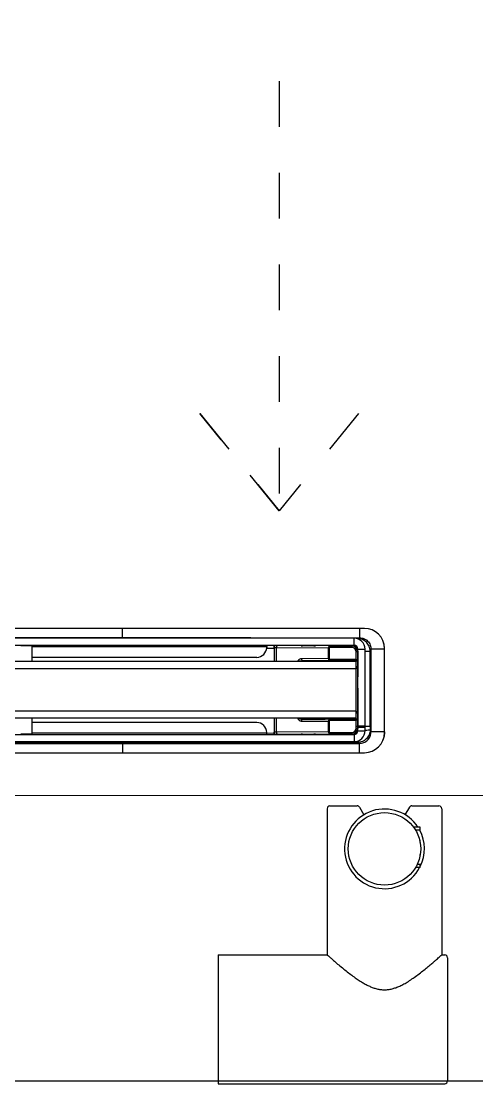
# Model space of a CAD drawing. Header units: millimetres. Extents: x 699029 to 727993, y 4486031 to 4516039.
# Drawn here: x 723927.18 to 723943.07, y 4490904.42 to 4490941.51 of the extents above; entities that cross this region are included whole.
import ezdxf

# ---------------------------------------------------------------- set-up
doc = ezdxf.new("R2010")
doc.units = ezdxf.units.MM
doc.linetypes.add('AI-Linetype-22', pattern=[3.2004, 1.6002, -1.6002])
doc.layers.add('Deko_Vitrifiye', color=135, linetype='Continuous')
doc.layers.add('Deko_Zemin Seramik5', color=155, linetype='Continuous')

# ---------------------------------------------------------------- blocks, each defined once
blk = doc.blocks.new('A$C3a43e377')
at = {"layer": 'Deko_Vitrifiye', "linetype": 'Continuous'}
for p, q in [((0, 80), (0, 1)), ((45, 80), (0, 80)), ((45, 80), (45, 42)), ((96, 42), (45, 42)), ((97, 41), (97, 31.57)), ((96.51, 30.71), (93.92, 29.15)), ((96.51, 13.29), (93.92, 14.85)), ((75.44, 9.5), (75.44, 11.19)), ((88.49, 9.5), (88.49, 11.14)), ((89.54, 9.5), (89.54, 11.85)), ((97, 12.43), (97, 3)), ((75.44, 9.5), (76.49, 9.5)), ((76.49, 9.5), (76.49, 10.61)), ((79.23, 9.5), (79.23, 9.65)), ((79.23, 9.5), (80.05, 9.5)), ((84.16, 9.5), (85.02, 9.5)), ((85.02, 9.5), (85.02, 9.72)), ((88.49, 9.5), (89.54, 9.5)), ((44, 0), (1, 0)), ((45, 2), (45, 1)), ((96, 2), (45, 2))]:
    blk.add_line(p, q, dxfattribs=at)
blk.add_circle((82, 22), 12.65, dxfattribs=at)
for centre, radius, start, end in [((96, 41), 1, 0, 90), ((82, 22), 13.91, 302.8517, 241.8522), ((96, 31.57), 1, 300.9638, 0), ((96, 12.43), 1, 0, 59.0362), ((82, 22), 13.91, 243.9761, 297.8271), ((1, 1), 1, 180, 270), ((44, 1), 1, 270, 0), ((96, 3), 1, 270, 0)]:
    blk.add_arc(centre, radius, start, end, dxfattribs=at)
at = {"layer": 'Deko_Vitrifiye', "linetype": 'Continuous', "start_tangent": (-0.664364, -0.74741), "end_tangent": (0.664364, -0.747409)}
blk.add_spline([(45, 42), (44.86, 41.84), (44.39, 41.31), (43.6, 40.41), (42.49, 39.13), (41.12, 37.51), (39.71, 35.78), (38.44, 34.15), (37.29, 32.61), (36.27, 31.12), (35.37, 29.71), (34.62, 28.38), (34.02, 27.15), (33.53, 25.94), (33.15, 24.68), (32.9, 23.35), (32.81, 21.99), (32.9, 20.65), (33.14, 19.34), (33.54, 18.04), (34.1, 16.68), (34.83, 15.23), (35.75, 13.67), (36.85, 12.02), (38.07, 10.33), (39.37, 8.65), (40.64, 7.07), (41.77, 5.71), (42.67, 4.66), (43.37, 3.86), (43.92, 3.22), (44.38, 2.71), (44.72, 2.32), (44.93, 2.08), (45, 2)], degree=3, dxfattribs=at)

msp = doc.modelspace()

# ---------------------------------------------------------------- linework, layer by layer
at = {"layer": 'Deko_Zemin Seramik5'}
for p, q in [((723939.152, 4490920.316), (723900.552, 4490920.316)), ((723938.795, 4490919.974), (723900.909, 4490919.974)), ((723908.984, 4490919.996), (723930.72, 4490919.996)), ((723938.795, 4490919.724), (723938.795, 4490919.974)), ((723938.91, 4490919.961), (723938.862, 4490919.961)), ((723938.978, 4490919.989), (723938.91, 4490919.961)), ((723938.795, 4490919.724), (723900.909, 4490919.724)), ((723927.57, 4490919.709), (723927.17, 4490919.709)), ((723927.2, 4490919.724), (723927.2, 4490919.709)), ((723927.54, 4490919.709), (723927.54, 4490919.724)), ((723927.57, 4490919.159), (723927.57, 4490919.709)), ((723927.57, 4490919.678), (723935.745, 4490919.678)), ((723935.74, 4490919.629), (723936.002, 4490919.626)), ((723935.745, 4490919.678), (723935.745, 4490919.724)), ((723935.745, 4490919.678), (723935.745, 4490919.654)), ((723936.002, 4490919.646), (723936.002, 4490919.724)), ((723936.002, 4490919.646), (723936.002, 4490919.614)), ((723936.002, 4490919.646), (723936.002, 4490919.646)), ((723936.007, 4490919.614), (723936.007, 4490919.299)), ((723936.072, 4490919.716), (723936.072, 4490919.716)), ((723936.814, 4490919.716), (723936.072, 4490919.716)), ((723936.086, 4490919.658), (723936.085, 4490919.645)), ((723936.085, 4490919.645), (723937.896, 4490919.633)), ((723936.085, 4490919.159), (723936.085, 4490919.645)), ((723936.088, 4490919.671), (723936.086, 4490919.658)), ((723936.092, 4490919.683), (723936.088, 4490919.671)), ((723936.097, 4490919.694), (723936.092, 4490919.683)), ((723936.103, 4490919.703), (723936.097, 4490919.694)), ((723936.11, 4490919.709), (723936.103, 4490919.703)), ((723936.118, 4490919.713), (723936.11, 4490919.709)), ((723936.126, 4490919.715), (723936.118, 4490919.713)), ((723937.959, 4490919.703), (723936.126, 4490919.715)), ((723936.814, 4490919.724), (723936.814, 4490919.716)), ((723936.943, 4490919.718), (723936.814, 4490919.718)), ((723936.943, 4490919.724), (723936.943, 4490919.711)), ((723936.944, 4490919.71), (723936.943, 4490919.711)), ((723936.944, 4490919.71), (723936.944, 4490919.724)), ((723936.944, 4490919.71), (723936.944, 4490919.71)), ((723936.994, 4490919.724), (723936.994, 4490919.709)), ((723937.393, 4490919.709), (723936.994, 4490919.709)), ((723937.393, 4490919.709), (723937.393, 4490919.724)), ((723937.443, 4490919.724), (723937.443, 4490919.71)), ((723937.443, 4490919.71), (723937.444, 4490919.711)), ((723937.444, 4490919.711), (723937.444, 4490919.724)), ((723937.573, 4490919.718), (723937.444, 4490919.718)), ((723937.573, 4490919.716), (723937.573, 4490919.724)), ((723938.724, 4490919.716), (723937.573, 4490919.716)), ((723937.925, 4490919.633), (723937.896, 4490919.633)), ((723937.896, 4490919.262), (723937.896, 4490919.633)), ((723937.925, 4490919.633), (723937.925, 4490919.262)), ((723937.959, 4490919.653), (723937.959, 4490919.703)), ((723937.959, 4490919.703), (723938.712, 4490919.703)), ((723938.712, 4490919.653), (723937.959, 4490919.653)), ((723938.724, 4490919.716), (723938.712, 4490919.703)), ((723938.712, 4490919.703), (723938.712, 4490919.653)), ((723938.862, 4490919.242), (723938.862, 4490919.503)), ((723938.912, 4490919.503), (723938.862, 4490919.503)), ((723938.912, 4490919.503), (723938.924, 4490919.516)), ((723938.912, 4490919.503), (723938.912, 4490919.192)), ((723938.924, 4490919.516), (723938.924, 4490919.048)), ((723938.925, 4490919.594), (723939.175, 4490919.594)), ((723938.925, 4490916.909), (723938.925, 4490919.594)), ((723939.175, 4490916.909), (723939.175, 4490919.594)), ((723939.351, 4490916.912), (723939.354, 4490919.517)), ((723939.354, 4490919.517), (723939.382, 4490919.585)), ((723939.382, 4490919.585), (723939.382, 4490916.707)), ((723939.852, 4490916.676), (723939.852, 4490919.616)), ((723938.87, 4490919.159), (723900.834, 4490919.159)), ((723935.395, 4490919.305), (723927.57, 4490919.305)), ((723936.002, 4490919.298), (723936.002, 4490919.159)), ((723937.896, 4490919.262), (723936.966, 4490919.256)), ((723936.967, 4490919.242), (723936.966, 4490919.256)), ((723936.969, 4490919.229), (723936.967, 4490919.242)), ((723936.973, 4490919.217), (723936.969, 4490919.229)), ((723936.978, 4490919.206), (723936.973, 4490919.217)), ((723936.984, 4490919.198), (723936.978, 4490919.206)), ((723936.992, 4490919.191), (723936.984, 4490919.198)), ((723936.999, 4490919.187), (723936.992, 4490919.191)), ((723937.007, 4490919.186), (723936.999, 4490919.187)), ((723937.007, 4490919.186), (723937.898, 4490919.191)), ((723937.786, 4490919.186), (723937.007, 4490919.186)), ((723937.007, 4490919.184), (723937.169, 4490919.184)), ((723937.007, 4490919.184), (723937.018, 4490919.159)), ((723937.169, 4490919.184), (723937.18, 4490919.159)), ((723937.786, 4490919.186), (723937.791, 4490919.191)), ((723937.786, 4490919.166), (723937.907, 4490919.166)), ((723937.791, 4490919.191), (723937.896, 4490919.191)), ((723937.895, 4490919.191), (723937.895, 4490919.184)), ((723937.895, 4490919.184), (723937.895, 4490919.191)), ((723937.895, 4490919.184), (723937.896, 4490919.184)), ((723937.925, 4490919.262), (723937.896, 4490919.262)), ((723937.896, 4490919.184), (723937.896, 4490919.191)), ((723937.896, 4490919.191), (723937.896, 4490919.191)), ((723937.896, 4490919.184), (723937.946, 4490919.184)), ((723937.916, 4490919.164), (723937.915, 4490919.164)), ((723937.946, 4490919.164), (723937.916, 4490919.164)), ((723937.946, 4490919.184), (723937.946, 4490919.192)), ((723937.946, 4490919.184), (723938.346, 4490919.184)), ((723937.946, 4490919.184), (723937.946, 4490919.164)), ((723938.346, 4490919.164), (723937.946, 4490919.164)), ((723937.951, 4490919.192), (723937.959, 4490919.192)), ((723937.951, 4490919.192), (723938.346, 4490919.192)), ((723937.959, 4490919.242), (723938.862, 4490919.242)), ((723937.959, 4490919.242), (723937.959, 4490919.192)), ((723938.912, 4490919.192), (723937.959, 4490919.192)), ((723938.346, 4490919.184), (723938.346, 4490919.192)), ((723938.346, 4490919.184), (723938.346, 4490919.164)), ((723938.346, 4490919.184), (723938.396, 4490919.184)), ((723938.376, 4490919.164), (723938.346, 4490919.164)), ((723938.377, 4490919.164), (723938.376, 4490919.164)), ((723938.385, 4490919.166), (723938.501, 4490919.166)), ((723938.396, 4490919.191), (723938.496, 4490919.191)), ((723938.396, 4490919.191), (723938.396, 4490919.191)), ((723938.396, 4490919.184), (723938.396, 4490919.191)), ((723938.396, 4490919.184), (723938.397, 4490919.184)), ((723938.397, 4490919.184), (723938.397, 4490919.191)), ((723938.397, 4490919.184), (723938.397, 4490919.191)), ((723938.496, 4490919.191), (723938.501, 4490919.186)), ((723938.918, 4490919.186), (723938.501, 4490919.186)), ((723938.818, 4490919.159), (723938.83, 4490919.184)), ((723938.83, 4490919.184), (723938.918, 4490919.184)), ((723938.912, 4490919.192), (723938.862, 4490919.242)), ((723938.87, 4490918.909), (723938.87, 4490919.159)), ((723938.87, 4490918.902), (723938.918, 4490919.012)), ((723938.87, 4490918.902), (723938.918, 4490919.012)), ((723938.912, 4490919.192), (723938.918, 4490919.186)), ((723938.918, 4490919.184), (723938.918, 4490919.012)), ((723938.918, 4490919.012), (723938.918, 4490918.625)), ((723938.918, 4490919.012), (723938.918, 4490919.012)), ((723938.924, 4490919.048), (723938.92, 4490919.044)), ((723938.92, 4490919.044), (723938.92, 4490919.042)), ((723938.92, 4490919.042), (723938.92, 4490918.675)), ((723938.925, 4490919.048), (723938.924, 4490919.048)), ((723938.87, 4490918.909), (723900.834, 4490918.909)), ((723938.87, 4490917.428), (723938.87, 4490918.909)), ((723938.925, 4490918.675), (723938.918, 4490918.675)), ((723938.918, 4490918.625), (723938.925, 4490918.625)), ((723938.923, 4490918.225), (723938.923, 4490917.124)), ((723938.925, 4490918.225), (723938.923, 4490918.225)), ((723938.923, 4490918.175), (723938.925, 4490918.175)), ((723938.925, 4490918.161), (723938.923, 4490918.161)), ((723938.923, 4490916.724), (723938.923, 4490918.111)), ((723938.923, 4490918.111), (723938.925, 4490918.111)), ((723938.918, 4490917.711), (723938.918, 4490917.324)), ((723938.925, 4490917.711), (723938.918, 4490917.711)), ((723938.918, 4490917.661), (723938.925, 4490917.661)), ((723938.92, 4490917.661), (723938.92, 4490917.294)), ((723938.87, 4490917.428), (723900.834, 4490917.428)), ((723938.87, 4490917.178), (723900.834, 4490917.178)), ((723927.57, 4490916.628), (723927.57, 4490917.178)), ((723936.002, 4490917.178), (723936.002, 4490917.038)), ((723936.085, 4490916.692), (723936.085, 4490917.178)), ((723936.999, 4490917.149), (723937.007, 4490917.151)), ((723937.018, 4490917.178), (723937.007, 4490917.152)), ((723937.169, 4490917.152), (723937.007, 4490917.152)), ((723937.898, 4490917.145), (723937.007, 4490917.151)), ((723937.007, 4490917.151), (723937.786, 4490917.151)), ((723937.18, 4490917.178), (723937.169, 4490917.152)), ((723937.907, 4490917.17), (723937.786, 4490917.17)), ((723937.791, 4490917.146), (723937.786, 4490917.151)), ((723937.895, 4490917.152), (723937.895, 4490917.146)), ((723937.896, 4490917.152), (723937.895, 4490917.152)), ((723937.895, 4490917.146), (723937.895, 4490917.152)), ((723937.896, 4490917.145), (723937.896, 4490917.152)), ((723937.946, 4490917.152), (723937.896, 4490917.152)), ((723937.915, 4490917.172), (723937.916, 4490917.172)), ((723937.916, 4490917.172), (723937.946, 4490917.172)), ((723937.946, 4490917.172), (723937.946, 4490917.152)), ((723937.946, 4490917.172), (723938.346, 4490917.172)), ((723937.946, 4490917.145), (723937.946, 4490917.152)), ((723938.346, 4490917.152), (723937.946, 4490917.152)), ((723938.346, 4490917.152), (723938.346, 4490917.172)), ((723938.346, 4490917.172), (723938.376, 4490917.172)), ((723938.346, 4490917.145), (723938.346, 4490917.152)), ((723938.396, 4490917.152), (723938.346, 4490917.152)), ((723938.376, 4490917.172), (723938.377, 4490917.172)), ((723938.501, 4490917.17), (723938.385, 4490917.17)), ((723938.396, 4490917.145), (723938.396, 4490917.152)), ((723938.397, 4490917.152), (723938.396, 4490917.152)), ((723938.397, 4490917.146), (723938.397, 4490917.152)), ((723938.397, 4490917.146), (723938.397, 4490917.152)), ((723938.501, 4490917.151), (723938.496, 4490917.146)), ((723938.501, 4490917.151), (723938.918, 4490917.151)), ((723938.83, 4490917.152), (723938.818, 4490917.178)), ((723938.918, 4490917.152), (723938.83, 4490917.152)), ((723938.918, 4490917.324), (723938.87, 4490917.435)), ((723938.918, 4490917.324), (723938.87, 4490917.434)), ((723938.87, 4490917.178), (723938.87, 4490917.428)), ((723938.918, 4490917.151), (723938.912, 4490917.145)), ((723938.918, 4490917.324), (723938.918, 4490917.152)), ((723938.918, 4490917.324), (723938.918, 4490917.324)), ((723938.92, 4490917.294), (723938.92, 4490917.292)), ((723938.92, 4490917.292), (723938.924, 4490917.288)), ((723938.924, 4490917.288), (723938.924, 4490916.821)), ((723938.924, 4490917.288), (723938.925, 4490917.288)), ((723935.395, 4490917.031), (723927.57, 4490917.031)), ((723936.007, 4490917.038), (723936.007, 4490916.721)), ((723936.966, 4490917.081), (723936.967, 4490917.094)), ((723936.966, 4490917.081), (723937.896, 4490917.075)), ((723936.967, 4490917.094), (723936.969, 4490917.107)), ((723936.969, 4490917.107), (723936.973, 4490917.119)), ((723936.973, 4490917.119), (723936.978, 4490917.13)), ((723936.978, 4490917.13), (723936.984, 4490917.139)), ((723936.984, 4490917.139), (723936.992, 4490917.145)), ((723936.992, 4490917.145), (723936.999, 4490917.149)), ((723937.896, 4490917.146), (723937.791, 4490917.146)), ((723937.896, 4490917.145), (723937.896, 4490917.146)), ((723937.896, 4490917.075), (723937.925, 4490917.075)), ((723937.896, 4490916.703), (723937.896, 4490917.075)), ((723937.925, 4490917.075), (723937.925, 4490916.703)), ((723937.959, 4490917.145), (723937.951, 4490917.145)), ((723938.346, 4490917.145), (723937.951, 4490917.145)), ((723937.959, 4490917.145), (723938.912, 4490917.145)), ((723937.959, 4490917.145), (723937.959, 4490917.095)), ((723938.862, 4490917.095), (723937.959, 4490917.095)), ((723938.396, 4490917.146), (723938.396, 4490917.145)), ((723938.496, 4490917.146), (723938.396, 4490917.146)), ((723938.862, 4490917.095), (723938.912, 4490917.145)), ((723938.862, 4490916.833), (723938.862, 4490917.095)), ((723938.862, 4490916.833), (723938.912, 4490916.833)), ((723938.87, 4490916.901), (723938.976, 4490916.901)), ((723938.912, 4490917.145), (723938.912, 4490916.833)), ((723938.924, 4490916.821), (723938.912, 4490916.833)), ((723938.923, 4490917.124), (723938.925, 4490917.124)), ((723938.925, 4490916.909), (723939.175, 4490916.909)), ((723938.925, 4490916.743), (723938.925, 4490916.869)), ((723938.925, 4490916.869), (723939.175, 4490916.869)), ((723938.976, 4490916.869), (723938.976, 4490916.904)), ((723939.175, 4490916.743), (723939.175, 4490916.869)), ((723939.35, 4490916.901), (723939.351, 4490916.912)), ((723939.35, 4490916.901), (723939.351, 4490916.89)), ((723939.35, 4490916.901), (723939.351, 4490916.901)), ((723939.351, 4490916.901), (723939.351, 4490916.912)), ((723939.351, 4490916.901), (723939.351, 4490916.89)), ((723939.351, 4490916.89), (723939.354, 4490916.775)), ((723900.909, 4490916.613), (723938.795, 4490916.613)), ((723927.57, 4490916.628), (723927.17, 4490916.628)), ((723927.2, 4490916.628), (723927.2, 4490916.613)), ((723927.54, 4490916.613), (723927.54, 4490916.628)), ((723935.745, 4490916.658), (723927.57, 4490916.658)), ((723935.745, 4490916.658), (723935.745, 4490916.683)), ((723935.745, 4490916.663), (723936.002, 4490916.666)), ((723935.745, 4490916.613), (723935.745, 4490916.658)), ((723936.002, 4490916.721), (723936.002, 4490916.691)), ((723936.002, 4490916.691), (723936.002, 4490916.691)), ((723936.002, 4490916.613), (723936.002, 4490916.691)), ((723936.072, 4490916.621), (723936.814, 4490916.621)), ((723936.072, 4490916.621), (723936.072, 4490916.621)), ((723937.896, 4490916.703), (723936.085, 4490916.692)), ((723936.085, 4490916.692), (723936.086, 4490916.678)), ((723936.086, 4490916.678), (723936.088, 4490916.665)), ((723936.088, 4490916.665), (723936.092, 4490916.653)), ((723936.092, 4490916.653), (723936.097, 4490916.642)), ((723936.097, 4490916.642), (723936.103, 4490916.634)), ((723936.103, 4490916.634), (723936.11, 4490916.627)), ((723936.11, 4490916.627), (723936.118, 4490916.623)), ((723936.118, 4490916.623), (723936.126, 4490916.622)), ((723936.126, 4490916.622), (723937.959, 4490916.633)), ((723936.814, 4490916.621), (723936.814, 4490916.613)), ((723936.814, 4490916.618), (723936.943, 4490916.618)), ((723936.943, 4490916.626), (723936.944, 4490916.626)), ((723936.943, 4490916.626), (723936.943, 4490916.613)), ((723936.944, 4490916.626), (723936.944, 4490916.627)), ((723936.944, 4490916.613), (723936.944, 4490916.627)), ((723936.994, 4490916.627), (723937.393, 4490916.627)), ((723936.994, 4490916.627), (723936.994, 4490916.613)), ((723937.393, 4490916.613), (723937.393, 4490916.627)), ((723937.444, 4490916.626), (723937.443, 4490916.627)), ((723937.443, 4490916.627), (723937.443, 4490916.613)), ((723937.444, 4490916.613), (723937.444, 4490916.626)), ((723937.444, 4490916.618), (723937.573, 4490916.618)), ((723937.573, 4490916.621), (723938.724, 4490916.621)), ((723937.573, 4490916.613), (723937.573, 4490916.621)), ((723937.896, 4490916.703), (723937.925, 4490916.703)), ((723937.959, 4490916.683), (723938.712, 4490916.683)), ((723937.959, 4490916.683), (723937.959, 4490916.633)), ((723938.712, 4490916.633), (723937.959, 4490916.633)), ((723938.712, 4490916.683), (723938.712, 4490916.633)), ((723938.712, 4490916.633), (723938.724, 4490916.621)), ((723938.795, 4490916.613), (723938.795, 4490916.363)), ((723938.925, 4490916.724), (723938.923, 4490916.724)), ((723938.925, 4490916.743), (723939.175, 4490916.743)), ((723939.354, 4490916.775), (723939.382, 4490916.707)), ((723900.909, 4490916.363), (723938.795, 4490916.363)), ((723908.984, 4490916.295), (723930.72, 4490916.295)), ((723938.978, 4490916.303), (723938.91, 4490916.331)), ((723900.552, 4490915.976), (723939.152, 4490915.976))]:
    msp.add_line(p, q, dxfattribs=at)
msp.add_lwpolyline([(723959.851, 4491061.895), (723959.851, 4490904.508), (723879.852, 4490904.508), (723879.852, 4491086.895)], dxfattribs=at)
msp.add_lwpolyline([(723949.851, 4491061.895), (723949.851, 4490916.483, -0.414145), (723947.851, 4490914.483), (723891.852, 4490914.468, -0.414282), (723889.851, 4490916.468), (723889.851, 4491061.895)], format="xyb", close=True, dxfattribs=at)
at = {"layer": 'Deko_Zemin Seramik5', "linetype": 'AI-Linetype-22'}
for points in [[(723936.184, 4490939.423), (723936.184, 4490924.423), (723933.417, 4490927.813)], [(723933.417, 4490927.813), (723936.184, 4490924.423)], [(723938.951, 4490927.813), (723936.184, 4490924.423)]]:
    msp.add_lwpolyline(points, dxfattribs=at)
at = {"layer": 'Deko_Zemin Seramik5'}
for centre, radius, start, end in [((723939.152, 4490919.616), 0.7, 0, 90), ((723938.795, 4490919.594), 0.38, 0, 90), ((723935.395, 4490919.654), 0.349, 269.891, 359.8906), ((723936.072, 4490919.646), 0.07, 89.9989, 179.9989), ((723938.795, 4490919.594), 0.13, 0, 90), ((723937.915, 4490919.184), 0.02, 179.9989, 269.9989), ((723937.916, 4490919.184), 0.02, 179.9989, 269.9989), ((723938.376, 4490919.184), 0.02, 270.0011, 0.0011), ((723938.377, 4490919.184), 0.02, 270.0011, 0.0011), ((723937.915, 4490917.152), 0.02, 90.0011, 180.0011), ((723937.916, 4490917.152), 0.02, 90.0011, 180.0011), ((723938.376, 4490917.152), 0.02, 359.9989, 89.9989), ((723938.377, 4490917.152), 0.02, 359.9989, 89.9989), ((723935.395, 4490916.682), 0.349, 0.1094, 90.109), ((723936.072, 4490916.691), 0.07, 180.0011, 270.0011), ((723938.795, 4490916.743), 0.13, 270, 0), ((723938.795, 4490916.743), 0.38, 270, 0), ((723939.152, 4490916.676), 0.7, 270, 0)]:
    msp.add_arc(centre, radius, start, end, dxfattribs=at)
for centre, major_axis, ratio, start_param, end_param in [((723936.072, 4490919.646), (0, -0.07), 0.999962, 3.141593, 4.712389), ((723936.202, 4490919.646), (-0.2, 0), 0.005672, 0, 0.942478), ((723936.202, 4490919.614), (-0.2, 0), 0.003491, 0, 0.224925), ((723936.202, 4490919.716), (-0.13, 0), 0.008727, 0, 0.556158), ((723936.202, 4490919.716), (-0.13, 0), 0.008727, 0.556158, 0.942478), ((723936.994, 4490919.71), (-0.05, 0), 0.008727, 0.008727, 1.570788), ((723937.393, 4490919.71), (-0.05, 0), 0.008727, 1.570796, 3.132866), ((723937.959, 4490919.633), (-0.0004, -0.07), 0.905934, 3.152379, 4.716116), ((723937.959, 4490919.633), (-0.034, 0.0002), 0.587778, 4.723176, 6.286912), ((723938.712, 4490919.503), (-0.141, -0.141), 0.999962, 2.356233, 3.926953), ((723938.712, 4490919.503), (-0.106, -0.106), 0.999924, 2.356233, 3.926953), ((723938.724, 4490919.516), (-0.141, -0.141), 0.999924, 2.356233, 3.926953), ((723936.202, 4490919.298), (-0.2, 0), 0.003491, 6.05826, 6.283185), ((723937.008, 4490919.156), (-0.138, 0), 0.217963, 4.721116, 6.283185), ((723937.019, 4490919.156), (0.0125, -0.03), 0.00806, 3.453066, 4.709044), ((723937.181, 4490919.156), (0.0125, -0.03), 0.00806, 1.567451, 2.823429), ((723937.786, 4490919.156), (0, -0.03), 0.008727, 3.150319, 4.712389), ((723937.959, 4490919.262), (0.0004, -0.07), 0.905934, 4.708662, 6.272399), ((723937.946, 4490919.191), (-0.05, 0), 0.008727, 6.060863, 6.274459), ((723937.959, 4490919.262), (0.034, 0.0002), 0.587778, 3.137866, 4.701602), ((723937.952, 4490919.262), (0.119, 0.001), 0.587778, 4.660645, 4.701602), ((723938.346, 4490919.191), (-0.05, 0), 0.008727, 3.150319, 4.712389), ((723938.501, 4490919.156), (0, -0.03), 0.008727, 1.570796, 3.132866), ((723938.817, 4490919.156), (-0.0131, -0.03), 0.008001, 3.459897, 4.715874), ((723938.918, 4490919.156), (0, -0.03), 0.008727, 2.826774, 3.132866), ((723938.918, 4490918.625), (0, -0.05), 0.008727, 3.141593, 4.712389), ((723938.918, 4490917.711), (0, -0.05), 0.008727, 4.712389, 6.283185), ((723937.008, 4490917.181), (-0.138, 0), 0.217963, 0, 1.56207), ((723937.019, 4490917.181), (-0.0125, -0.03), 0.00806, 4.715734, 5.971712), ((723937.181, 4490917.181), (-0.0125, -0.03), 0.00806, 0.318164, 1.574141), ((723937.786, 4490917.181), (0, -0.03), 0.008727, 4.712389, 6.274459), ((723938.501, 4490917.181), (0, -0.03), 0.008727, 0.008727, 1.570796), ((723938.817, 4490917.181), (0.0131, -0.03), 0.008001, 4.708904, 5.964881), ((723938.918, 4490917.181), (0, -0.03), 0.008727, 0.008727, 0.314819), ((723936.202, 4490917.038), (-0.2, 0), 0.003491, 0, 0.224925), ((723937.959, 4490917.075), (-0.0004, -0.07), 0.905934, 3.152379, 4.716116), ((723937.946, 4490917.145), (-0.05, 0), 0.008727, 0.008727, 0.222322), ((723937.959, 4490917.075), (0.034, -0.0002), 0.587778, 1.581583, 3.145319), ((723937.952, 4490917.075), (0.119, -0.001), 0.587778, 1.581583, 1.62254), ((723938.346, 4490917.145), (-0.05, 0), 0.008727, 1.570796, 3.132866), ((723938.712, 4490916.833), (-0.106, 0.106), 0.999924, 2.356233, 3.926953), ((723938.712, 4490916.833), (0.141, -0.141), 0.999962, 5.497825, 7.068545), ((723938.724, 4490916.821), (-0.141, 0.141), 0.999924, 2.356233, 3.926953), ((723938.923, 4490917.024), (-0.1, 0), 0.999962, 4.712389, 5.273014), ((723938.925, 4490917.024), (-0.1, 0), 0.999962, 4.712389, 5.294728), ((723936.202, 4490916.721), (-0.2, 0), 0.003491, 6.05826, 6.283185), ((723936.202, 4490916.691), (-0.2, 0), 0.005672, 5.340708, 6.283185), ((723936.072, 4490916.691), (0, 0.07), 0.999962, 1.570796, 3.141593), ((723936.202, 4490916.621), (-0.13, 0), 0.008727, 5.340708, 6.283185), ((723936.994, 4490916.627), (-0.05, 0), 0.008727, 4.712397, 6.274459), ((723937.393, 4490916.627), (-0.05, 0), 0.008727, 3.150319, 4.712389), ((723937.959, 4490916.703), (0.0004, -0.07), 0.905934, 4.708662, 6.272399), ((723937.959, 4490916.703), (-0.034, -0.0002), 0.587778, 6.279459, 7.843195), ((723938.925, 4490916.824), (-0.1, 0), 0.999962, 0.988457, 1.570796), ((723938.923, 4490916.824), (-0.1, 0), 0.999962, 1.010172, 1.570796)]:
    msp.add_ellipse(centre, major_axis=major_axis, ratio=ratio, start_param=start_param, end_param=end_param, dxfattribs=at)
for points, knots in [([(723930.72, 4490919.996), (723930.72, 4490920.003), (723930.72, 4490920.016), (723930.72, 4490920.091), (723930.72, 4490920.196), (723930.72, 4490920.277), (723930.72, 4490920.316)], [0, 0, 0, 0, 0.240773, 0.5, 0.759227, 1, 1, 1, 1]), ([(723938.978, 4490920.316), (723938.978, 4490920.307), (723938.978, 4490920.238), (723938.978, 4490920.128), (723938.978, 4490920.017), (723938.978, 4490919.998), (723938.978, 4490919.989)], [0, 0, 0, 0, 0.046125, 0.371812, 0.697499, 1, 1, 1, 1]), ([(723930.72, 4490919.996), (723931.637, 4490919.996), (723933.473, 4490919.995), (723936.225, 4490919.99), (723938.06, 4490919.989), (723938.978, 4490919.989)], [0, 0, 0, 0, 0.333309, 0.666691, 1, 1, 1, 1]), ([(723939.354, 4490919.517), (723939.352, 4490919.547), (723939.348, 4490919.607), (723939.311, 4490919.718), (723939.23, 4490919.838), (723939.084, 4490919.94), (723938.969, 4490919.954), (723938.91, 4490919.961)], [0, 0, 0, 0, 0.131583, 0.258869, 0.502349, 0.746602, 1, 1, 1, 1]), ([(723938.978, 4490919.989), (723939.03, 4490919.984), (723939.109, 4490919.976), (723939.204, 4490919.926), (723939.268, 4490919.875), (723939.32, 4490919.81), (723939.37, 4490919.715), (723939.377, 4490919.636), (723939.382, 4490919.585)], [0, 0, 0, 0, 0.2432, 0.372242, 0.500235, 0.628741, 0.757585, 1, 1, 1, 1]), ([(723939.852, 4490919.585), (723939.85, 4490919.636), (723939.845, 4490919.741), (723939.812, 4490919.84), (723939.795, 4490919.891)], [0, 0, 0, 0, 0.487973, 1, 1, 1, 1]), ([(723939.175, 4490919.523), (723939.196, 4490919.523), (723939.261, 4490919.522), (723939.331, 4490919.52), (723939.347, 4490919.518), (723939.354, 4490919.517)], [0, 0, 0, 0, 0.203106, 0.616225, 1, 1, 1, 1]), ([(723939.852, 4490919.585), (723939.794, 4490919.585), (723939.675, 4490919.585), (723939.521, 4490919.585), (723939.41, 4490919.585), (723939.391, 4490919.585), (723939.382, 4490919.585)], [0, 0, 0, 0, 0.240773, 0.5, 0.759227, 1, 1, 1, 1]), ([(723936.966, 4490919.256), (723936.953, 4490919.255), (723936.922, 4490919.253), (723936.88, 4490919.236), (723936.849, 4490919.21), (723936.835, 4490919.185), (723936.83, 4490919.167), (723936.83, 4490919.158), (723936.83, 4490919.156)], [0, 0, 0, 0, 0.227061, 0.547359, 0.742173, 0.87064, 0.964461, 1, 1, 1, 1]), ([(723937.946, 4490919.192), (723937.944, 4490919.192), (723937.941, 4490919.192), (723937.937, 4490919.192), (723937.934, 4490919.192), (723937.93, 4490919.192), (723937.927, 4490919.193), (723937.923, 4490919.193), (723937.919, 4490919.193), (723937.916, 4490919.193), (723937.912, 4490919.193), (723937.909, 4490919.193), (723937.907, 4490919.192), (723937.905, 4490919.192), (723937.903, 4490919.192), (723937.901, 4490919.192), (723937.899, 4490919.192), (723937.898, 4490919.191), (723937.898, 4490919.191), (723937.898, 4490919.191)], [0, 0, 0, 0, 0.088931, 0.133744, 0.178889, 0.239717, 0.301103, 0.363225, 0.425932, 0.487498, 0.549657, 0.628438, 0.676138, 0.716924, 0.791599, 0.855857, 0.916916, 0.958389, 1, 1, 1, 1]), ([(723938.923, 4490918.225), (723938.923, 4490918.224), (723938.923, 4490918.22), (723938.923, 4490918.215), (723938.923, 4490918.21), (723938.923, 4490918.206), (723938.923, 4490918.203), (723938.923, 4490918.198), (723938.923, 4490918.193), (723938.923, 4490918.189), (723938.923, 4490918.186), (723938.923, 4490918.184), (723938.923, 4490918.182), (723938.923, 4490918.18), (723938.923, 4490918.178), (723938.923, 4490918.177), (723938.923, 4490918.176), (723938.923, 4490918.176), (723938.923, 4490918.175), (723938.923, 4490918.175)], [0, 0, 0, 0, 0.069997, 0.140858, 0.193797, 0.247107, 0.30099, 0.355659, 0.461433, 0.515705, 0.570376, 0.623127, 0.676244, 0.730516, 0.785188, 0.837939, 0.891056, 0.945328, 1, 1, 1, 1]), ([(723938.923, 4490918.161), (723938.923, 4490918.161), (723938.923, 4490918.161), (723938.923, 4490918.16), (723938.923, 4490918.159), (723938.923, 4490918.158), (723938.923, 4490918.157), (723938.923, 4490918.155), (723938.923, 4490918.152), (723938.923, 4490918.15), (723938.923, 4490918.147), (723938.923, 4490918.144), (723938.923, 4490918.141), (723938.923, 4490918.136), (723938.923, 4490918.131), (723938.923, 4490918.126), (723938.923, 4490918.121), (723938.923, 4490918.116), (723938.923, 4490918.113), (723938.923, 4490918.111)], [0, 0, 0, 0, 0.052751, 0.105868, 0.160141, 0.214812, 0.267755, 0.321067, 0.374953, 0.429625, 0.482566, 0.535878, 0.589763, 0.644434, 0.75059, 0.804473, 0.859142, 0.929139, 1, 1, 1, 1]), ([(723936.83, 4490917.181), (723936.83, 4490917.178), (723936.83, 4490917.169), (723936.835, 4490917.151), (723936.849, 4490917.127), (723936.88, 4490917.1), (723936.922, 4490917.084), (723936.953, 4490917.081), (723936.966, 4490917.081)], [0, 0, 0, 0, 0.035539, 0.12936, 0.257827, 0.452641, 0.772939, 1, 1, 1, 1]), ([(723937.898, 4490917.145), (723937.898, 4490917.145), (723937.9, 4490917.145), (723937.906, 4490917.144), (723937.919, 4490917.143), (723937.933, 4490917.144), (723937.942, 4490917.144), (723937.946, 4490917.145)], [0, 0, 0, 0, 0.083349, 0.324015, 0.573987, 0.820833, 1, 1, 1, 1]), ([(723939.193, 4490916.901), (723939.225, 4490916.901), (723939.294, 4490916.901), (723939.339, 4490916.901), (723939.348, 4490916.901), (723939.35, 4490916.901)], [0, 0, 0, 0, 0.411817, 0.875121, 1, 1, 1, 1]), ([(723939.354, 4490916.775), (723939.352, 4490916.744), (723939.348, 4490916.685), (723939.311, 4490916.574), (723939.23, 4490916.454), (723939.084, 4490916.352), (723938.969, 4490916.338), (723938.91, 4490916.331)], [0, 0, 0, 0, 0.131583, 0.258869, 0.502349, 0.746602, 1, 1, 1, 1]), ([(723938.978, 4490916.303), (723939.03, 4490916.308), (723939.109, 4490916.315), (723939.204, 4490916.365), (723939.268, 4490916.417), (723939.32, 4490916.481), (723939.37, 4490916.576), (723939.377, 4490916.655), (723939.382, 4490916.707)], [0, 0, 0, 0, 0.2432, 0.372242, 0.500235, 0.628741, 0.757585, 1, 1, 1, 1]), ([(723939.175, 4490916.768), (723939.196, 4490916.768), (723939.261, 4490916.769), (723939.331, 4490916.772), (723939.347, 4490916.774), (723939.354, 4490916.775)], [0, 0, 0, 0, 0.203106, 0.616225, 1, 1, 1, 1]), ([(723939.852, 4490916.707), (723939.794, 4490916.707), (723939.675, 4490916.707), (723939.521, 4490916.707), (723939.41, 4490916.707), (723939.391, 4490916.707), (723939.382, 4490916.707)], [0, 0, 0, 0, 0.240773, 0.5, 0.759227, 1, 1, 1, 1]), ([(723939.852, 4490916.707), (723939.85, 4490916.656), (723939.846, 4490916.556), (723939.814, 4490916.461), (723939.799, 4490916.414)], [0, 0, 0, 0, 0.510669, 1, 1, 1, 1]), ([(723930.72, 4490916.336), (723930.355, 4490916.336), (723925.756, 4490916.336), (723926.922, 4490916.337), (723921.969, 4490916.337), (723909.533, 4490916.337), (723905.7, 4490916.336), (723908.984, 4490916.336)], [0, 0, 0, 0, 0.020648, 0.260324, 0.5, 0.619838, 1, 1, 1, 1]), ([(723930.719, 4490916.363), (723930.719, 4490916.361), (723930.719, 4490916.341), (723930.719, 4490916.338), (723930.719, 4490916.336)], [0, 0, 0, 0, 0.070207, 1, 1, 1, 1]), ([(723938.91, 4490916.331), (723938.713, 4490916.331), (723938.303, 4490916.331), (723937.665, 4490916.331), (723937.053, 4490916.331), (723936.501, 4490916.332), (723935.993, 4490916.332), (723935.443, 4490916.333), (723934.838, 4490916.333), (723934.231, 4490916.334), (723933.677, 4490916.334), (723933.2, 4490916.335), (723932.732, 4490916.335), (723932.257, 4490916.335), (723931.749, 4490916.336), (723931.24, 4490916.336), (723930.896, 4490916.336), (723930.72, 4490916.336)], [0, 0, 0, 0, 0.072247, 0.150112, 0.233598, 0.296378, 0.352507, 0.419655, 0.497824, 0.574062, 0.642126, 0.700446, 0.749022, 0.81343, 0.874341, 0.935189, 1, 1, 1, 1]), ([(723930.72, 4490916.295), (723931.637, 4490916.296), (723933.473, 4490916.297), (723936.225, 4490916.301), (723938.06, 4490916.302), (723938.978, 4490916.303)], [0, 0, 0, 0, 0.333309, 0.666691, 1, 1, 1, 1]), ([(723930.72, 4490916.295), (723930.72, 4490916.289), (723930.72, 4490916.276), (723930.72, 4490916.201), (723930.72, 4490916.096), (723930.72, 4490916.015), (723930.72, 4490915.976)], [0, 0, 0, 0, 0.240773, 0.5, 0.759227, 1, 1, 1, 1]), ([(723938.911, 4490916.386), (723938.911, 4490916.378), (723938.91, 4490916.341), (723938.91, 4490916.335), (723938.91, 4490916.331)], [0, 0, 0, 0, 0.237295, 1, 1, 1, 1]), ([(723938.978, 4490915.976), (723938.978, 4490915.984), (723938.978, 4490916.053), (723938.978, 4490916.163), (723938.978, 4490916.275), (723938.978, 4490916.294), (723938.978, 4490916.303)], [0, 0, 0, 0, 0.046125, 0.371812, 0.697499, 1, 1, 1, 1])]:
    msp.add_open_spline(points, degree=3, knots=knots, dxfattribs=at)

# ---------------------------------------------------------------- block references
at = {"xscale": 0.1000000000000001, "yscale": 0.1000000000000001, "zscale": 0.1000000000000001, "rotation": 90.00000000000001}
msp.add_blockref('A$C3a43e377', (723942.052, 4490904.42), dxfattribs=at)

doc.saveas('drawing.dxf')
